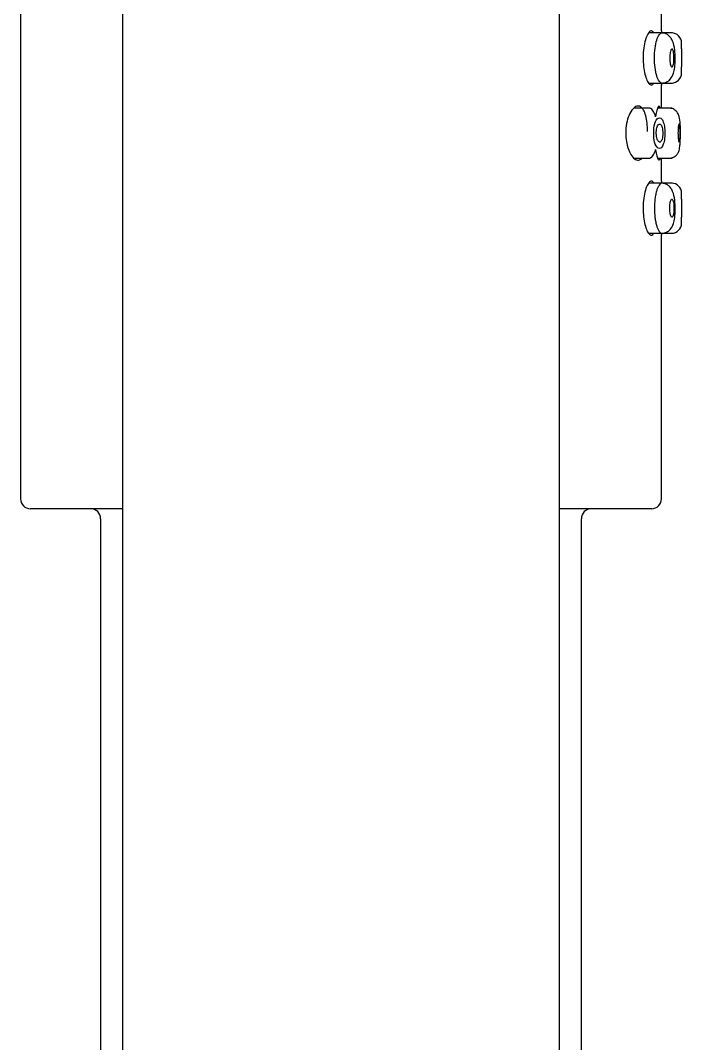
# Model space of a CAD drawing. Header units: millimetres. Extents: x -60 to 7633, y -2614 to 2146.
# Drawn here: x 7112.2 to 7145.2, y 1684 to 1735.1 of the extents above; entities that cross this region are included whole.
import ezdxf

# ---------------------------------------------------------------- set-up
doc = ezdxf.new("R2010")
doc.units = ezdxf.units.MM
doc.layers.get('0').update_dxf_attribs({"color": 250})

msp = doc.modelspace()

# ---------------------------------------------------------------- linework, layer by layer
at = {"linetype": 'Continuous'}
for p, q in [((7117.295, 1839.6), (7117.295, 1575.007)), ((7139.095, 1575.007), (7139.095, 1839.6)), ((7112.195, 1785.183), (7112.195, 1711.183)), ((7144.195, 1734.533), (7144.195, 1735.683)), ((7144.202, 1734.433), (7143.553, 1734.433)), ((7144.745, 1734.433), (7144.202, 1734.433)), ((7145.195, 1733.633), (7145.195, 1734.033)), ((7145.195, 1732.333), (7145.195, 1732.738)), ((7143.557, 1731.933), (7144.202, 1731.933)), ((7144.195, 1730.683), (7144.195, 1731.849)), ((7144.202, 1731.933), (7144.745, 1731.933)), ((7143.565, 1730.683), (7142.826, 1730.683)), ((7144.727, 1730.683), (7143.999, 1730.683)), ((7142.822, 1728.183), (7143.565, 1728.183)), ((7144.003, 1728.183), (7144.727, 1728.183)), ((7144.195, 1727.033), (7144.195, 1728.183)), ((7144.202, 1726.933), (7143.553, 1726.933)), ((7144.745, 1726.933), (7144.202, 1726.933)), ((7145.195, 1726.134), (7145.195, 1726.533)), ((7145.195, 1724.833), (7145.195, 1725.237)), ((7143.557, 1724.433), (7144.202, 1724.433)), ((7144.195, 1711.183), (7144.195, 1724.349)), ((7144.202, 1724.433), (7144.745, 1724.433)), ((7117.295, 1710.683), (7112.695, 1710.683)), ((7143.695, 1710.683), (7139.095, 1710.683)), ((7116.195, 1710.183), (7116.195, 1583.883)), ((7140.195, 1583.883), (7140.195, 1710.183))]:
    msp.add_line(p, q, dxfattribs=at)
for centre, radius, start, end in [((7160.139, 1733.183), 16.001, 175.1602, 175.4945), ((7144.695, 1733.933), 0.5, 0, 90), ((7162.209, 1733.183), 17.02, 178.484, 181.5158), ((7144.695, 1732.433), 0.5, 270, 360), ((7160.139, 1733.183), 16.001, 184.5295, 184.8391), ((7160.139, 1725.683), 16.001, 175.1602, 175.4945), ((7144.695, 1726.433), 0.5, 0, 90), ((7162.27, 1725.683), 17.082, 178.4867, 181.5131), ((7144.695, 1724.933), 0.5, 270, 360), ((7160.139, 1725.683), 16.001, 184.5295, 184.8391), ((7112.695, 1711.183), 0.5, 180, 270), ((7143.695, 1711.183), 0.5, 270, 0), ((7115.695, 1710.183), 0.5, 0, 90), ((7140.695, 1710.183), 0.5, 90, 180)]:
    msp.add_arc(centre, radius, start, end, dxfattribs=at)
for points, knots in [([(7143.807, 1734.437), (7143.805, 1734.441), (7143.803, 1734.444), (7143.8, 1734.448), (7143.769, 1734.5), (7143.732, 1734.529), (7143.694, 1734.532), (7143.655, 1734.536), (7143.613, 1734.512), (7143.571, 1734.465), (7143.528, 1734.416), (7143.485, 1734.34), (7143.446, 1734.243), (7143.407, 1734.145), (7143.371, 1734.024), (7143.343, 1733.889), (7143.316, 1733.758), (7143.295, 1733.611), (7143.284, 1733.459), (7143.277, 1733.369), (7143.274, 1733.275), (7143.274, 1733.183)], [0.6879539, 0.6879539, 0.6879539, 0.6879539, 0.6915413, 0.6915413, 0.6915413, 0.7453074, 0.7453074, 0.7453074, 0.8005377, 0.8005377, 0.8005377, 0.8570531, 0.8570531, 0.8570531, 0.9135236, 0.9135236, 0.9135236, 0.9679166, 0.9679166, 0.9679166, 1, 1, 1, 1]), ([(7143.837, 1733.183), (7143.837, 1733.514), (7143.912, 1734.013), (7144.074, 1734.365), (7144.161, 1734.433), (7144.202, 1734.433), (7144.202, 1734.433)], [0, 0, 0, 0, 0.1242781, 0.187735, 0.2511768, 0.252266, 0.252266, 0.252266, 0.252266]), ([(7144.876, 1733.212), (7144.875, 1733.255), (7144.874, 1733.373), (7144.85, 1733.667), (7144.787, 1733.963), (7144.663, 1734.196), (7144.539, 1734.329), (7144.381, 1734.416), (7144.267, 1734.428), (7144.202, 1734.433)], [0, 0, 0, 0, 0.064962, 0.202616, 0.476478, 0.611644, 0.744873, 0.874775, 1, 1, 1, 1]), ([(7144.604, 1733.185), (7144.604, 1733.235), (7144.607, 1733.285), (7144.611, 1733.332), (7144.615, 1733.379), (7144.622, 1733.424), (7144.629, 1733.463), (7144.637, 1733.502), (7144.647, 1733.536), (7144.658, 1733.563), (7144.668, 1733.59), (7144.68, 1733.61), (7144.692, 1733.621), (7144.704, 1733.633), (7144.716, 1733.636), (7144.728, 1733.63), (7144.74, 1733.625), (7144.751, 1733.611), (7144.762, 1733.589), (7144.772, 1733.567), (7144.782, 1733.536), (7144.79, 1733.5), (7144.797, 1733.464), (7144.804, 1733.422), (7144.809, 1733.376), (7144.813, 1733.33), (7144.816, 1733.28), (7144.817, 1733.23), (7144.819, 1733.18), (7144.818, 1733.128), (7144.816, 1733.079), (7144.813, 1733.03), (7144.809, 1732.983), (7144.803, 1732.94), (7144.797, 1732.898), (7144.79, 1732.86), (7144.781, 1732.829), (7144.773, 1732.798), (7144.763, 1732.774), (7144.752, 1732.757), (7144.741, 1732.741), (7144.729, 1732.732), (7144.717, 1732.732), (7144.705, 1732.733), (7144.693, 1732.741), (7144.681, 1732.758), (7144.67, 1732.775), (7144.658, 1732.801), (7144.648, 1732.833), (7144.638, 1732.865), (7144.629, 1732.904), (7144.622, 1732.948), (7144.615, 1732.991), (7144.61, 1733.04), (7144.607, 1733.09), (7144.605, 1733.121), (7144.604, 1733.153), (7144.604, 1733.185)], [0, 0, 0, 0, 0.052808, 0.052808, 0.052808, 0.105608, 0.105608, 0.105608, 0.158562, 0.158562, 0.158562, 0.212063, 0.212063, 0.212063, 0.266127, 0.266127, 0.266127, 0.320502, 0.320502, 0.320502, 0.374861, 0.374861, 0.374861, 0.428968, 0.428968, 0.428968, 0.48273, 0.48273, 0.48273, 0.536162, 0.536162, 0.536162, 0.589348, 0.589348, 0.589348, 0.642432, 0.642432, 0.642432, 0.69562, 0.69562, 0.69562, 0.749149, 0.749149, 0.749149, 0.803179, 0.803179, 0.803179, 0.857652, 0.857652, 0.857652, 0.912226, 0.912226, 0.912226, 0.96641, 0.96641, 0.96641, 1, 1, 1, 1]), ([(7143.274, 1733.183), (7143.274, 1733.038), (7143.282, 1732.89), (7143.298, 1732.754), (7143.314, 1732.617), (7143.338, 1732.487), (7143.367, 1732.373), (7143.396, 1732.256), (7143.431, 1732.153), (7143.468, 1732.071), (7143.507, 1731.985), (7143.549, 1731.92), (7143.591, 1731.88), (7143.633, 1731.839), (7143.676, 1731.824), (7143.715, 1731.837), (7143.746, 1731.848), (7143.775, 1731.876), (7143.802, 1731.92)], [0, 0, 0, 0, 0.050704, 0.050704, 0.050704, 0.1013146, 0.1013146, 0.1013146, 0.1533526, 0.1533526, 0.1533526, 0.20813, 0.20813, 0.20813, 0.2646734, 0.2646734, 0.2646734, 0.3092375, 0.3092375, 0.3092375, 0.3092375]), ([(7144.202, 1731.933), (7144.202, 1731.933), (7144.161, 1731.932), (7144.074, 1732), (7143.912, 1732.352), (7143.837, 1732.852), (7143.837, 1733.183)], [0.7477226, 0.7477226, 0.7477226, 0.7477226, 0.748768, 0.8122656, 0.8757005, 1, 1, 1, 1]), ([(7144.202, 1731.933), (7144.249, 1731.935), (7144.327, 1731.941), (7144.48, 1731.994), (7144.668, 1732.133), (7144.805, 1732.401), (7144.859, 1732.712), (7144.881, 1733.009), (7144.877, 1733.172), (7144.876, 1733.212)], [0, 0, 0, 0, 0.086795, 0.168101, 0.313289, 0.533863, 0.725441, 0.942592, 1, 1, 1, 1]), ([(7143.503, 1729.506), (7143.502, 1729.58), (7143.499, 1729.653), (7143.494, 1729.724), (7143.485, 1729.865), (7143.468, 1730.002), (7143.445, 1730.124), (7143.421, 1730.249), (7143.39, 1730.361), (7143.354, 1730.454), (7143.317, 1730.55), (7143.272, 1730.628), (7143.224, 1730.682), (7143.173, 1730.739), (7143.115, 1730.773), (7143.056, 1730.781), (7142.994, 1730.789), (7142.927, 1730.77), (7142.862, 1730.724), (7142.794, 1730.677), (7142.726, 1730.6), (7142.664, 1730.499), (7142.603, 1730.399), (7142.547, 1730.271), (7142.504, 1730.126), (7142.464, 1729.993), (7142.434, 1729.84), (7142.419, 1729.684), (7142.411, 1729.601), (7142.406, 1729.517), (7142.406, 1729.433)], [0.508488, 0.508488, 0.508488, 0.508488, 0.5333769, 0.5333769, 0.5333769, 0.5827379, 0.5827379, 0.5827379, 0.6327427, 0.6327427, 0.6327427, 0.6844556, 0.6844556, 0.6844556, 0.7389087, 0.7389087, 0.7389087, 0.7966828, 0.7966828, 0.7966828, 0.8569905, 0.8569905, 0.8569905, 0.9167291, 0.9167291, 0.9167291, 0.9715896, 0.9715896, 0.9715896, 1, 1, 1, 1]), ([(7144.123, 1730.69), (7144.122, 1730.696), (7144.12, 1730.701), (7144.119, 1730.707), (7144.105, 1730.757), (7144.088, 1730.782), (7144.069, 1730.783), (7144.05, 1730.783), (7144.029, 1730.757), (7144.007, 1730.708), (7143.985, 1730.658), (7143.961, 1730.582), (7143.94, 1730.487), (7143.925, 1730.42), (7143.91, 1730.342), (7143.897, 1730.257)], [0.6899944, 0.6899944, 0.6899944, 0.6899944, 0.695828, 0.695828, 0.695828, 0.7492843, 0.7492843, 0.7492843, 0.803103, 0.803103, 0.803103, 0.8574733, 0.8574733, 0.8574733, 0.8957943, 0.8957943, 0.8957943, 0.8957943]), ([(7143.901, 1730.251), (7143.892, 1730.281), (7143.884, 1730.31), (7143.839, 1730.442), (7143.8, 1730.517), (7143.721, 1730.613), (7143.692, 1730.639), (7143.645, 1730.665), (7143.629, 1730.672), (7143.595, 1730.681), (7143.57, 1730.683), (7143.56, 1730.683)], [0.6099335, 0.6099335, 0.6099335, 0.6099335, 0.625, 0.625, 0.6875, 0.6875, 0.71875, 0.71875, 0.734375, 0.734375, 0.7499072, 0.7499072, 0.7499072, 0.7499072]), ([(7143.805, 1729.433), (7143.805, 1729.269), (7143.831, 1728.913), (7144.004, 1728.663), (7144.156, 1728.651), (7144.267, 1728.806), (7144.347, 1729.074), (7144.37, 1729.432), (7144.347, 1729.79), (7144.268, 1730.058), (7144.157, 1730.213), (7144.007, 1730.204), (7143.834, 1729.962), (7143.805, 1729.605), (7143.805, 1729.433)], [0, 0, 0, 0, 0.096002, 0.209495, 0.282446, 0.355239, 0.428228, 0.49993, 0.571519, 0.64462, 0.716878, 0.790622, 0.899094, 1, 1, 1, 1]), ([(7145.137, 1729.248), (7145.138, 1729.341), (7145.14, 1729.499), (7145.134, 1729.835), (7145.118, 1730.106), (7145.047, 1730.358), (7144.947, 1730.525), (7144.783, 1730.655), (7144.651, 1730.674), (7144.573, 1730.683)], [0, 0, 0, 0, 0.129097, 0.256974, 0.503132, 0.620428, 0.741126, 0.868803, 1, 1, 1, 1]), ([(7144.256, 1729.427), (7144.256, 1729.477), (7144.254, 1729.528), (7144.248, 1729.576), (7144.243, 1729.623), (7144.234, 1729.669), (7144.224, 1729.708), (7144.213, 1729.748), (7144.2, 1729.783), (7144.186, 1729.81), (7144.171, 1729.838), (7144.154, 1729.859), (7144.136, 1729.871), (7144.119, 1729.883), (7144.1, 1729.887), (7144.081, 1729.881), (7144.062, 1729.876), (7144.044, 1729.861), (7144.026, 1729.839), (7144.009, 1729.816), (7143.993, 1729.786), (7143.98, 1729.749), (7143.967, 1729.713), (7143.955, 1729.67), (7143.947, 1729.624), (7143.94, 1729.579), (7143.934, 1729.53), (7143.933, 1729.481), (7143.931, 1729.432), (7143.932, 1729.382), (7143.937, 1729.334), (7143.941, 1729.286), (7143.949, 1729.24), (7143.959, 1729.198), (7143.969, 1729.155), (7143.982, 1729.116), (7143.997, 1729.085), (7144.012, 1729.052), (7144.029, 1729.026), (7144.047, 1729.009), (7144.065, 1728.991), (7144.084, 1728.982), (7144.102, 1728.982), (7144.121, 1728.981), (7144.14, 1728.99), (7144.157, 1729.008), (7144.173, 1729.025), (7144.189, 1729.051), (7144.203, 1729.084), (7144.216, 1729.116), (7144.227, 1729.155), (7144.236, 1729.199), (7144.244, 1729.241), (7144.25, 1729.289), (7144.253, 1729.338), (7144.255, 1729.367), (7144.256, 1729.397), (7144.256, 1729.427)], [0, 0, 0, 0, 0.053131, 0.053131, 0.053131, 0.106217, 0.106217, 0.106217, 0.159972, 0.159972, 0.159972, 0.214654, 0.214654, 0.214654, 0.26998, 0.26998, 0.26998, 0.32536, 0.32536, 0.32536, 0.380029, 0.380029, 0.380029, 0.433411, 0.433411, 0.433411, 0.485533, 0.485533, 0.485533, 0.537113, 0.537113, 0.537113, 0.589198, 0.589198, 0.589198, 0.642609, 0.642609, 0.642609, 0.697512, 0.697512, 0.697512, 0.753285, 0.753285, 0.753285, 0.808855, 0.808855, 0.808855, 0.863347, 0.863347, 0.863347, 0.916551, 0.916551, 0.916551, 0.96886, 0.96886, 0.96886, 1, 1, 1, 1]), ([(7145.077, 1729.885), (7145.083, 1729.884), (7145.088, 1729.875), (7145.094, 1729.858), (7145.099, 1729.841), (7145.103, 1729.815), (7145.107, 1729.783), (7145.111, 1729.751), (7145.115, 1729.712), (7145.117, 1729.669), (7145.12, 1729.626), (7145.122, 1729.577), (7145.123, 1729.528), (7145.124, 1729.478), (7145.124, 1729.426), (7145.123, 1729.376), (7145.123, 1729.326), (7145.121, 1729.276), (7145.119, 1729.231), (7145.117, 1729.186), (7145.114, 1729.144), (7145.111, 1729.109), (7145.107, 1729.074), (7145.103, 1729.044), (7145.098, 1729.023), (7145.093, 1729.003), (7145.087, 1728.989), (7145.082, 1728.985), (7145.076, 1728.98), (7145.07, 1728.984), (7145.064, 1728.996), (7145.058, 1729.008), (7145.052, 1729.028), (7145.046, 1729.056), (7145.04, 1729.083), (7145.035, 1729.119), (7145.031, 1729.159), (7145.027, 1729.199), (7145.023, 1729.245), (7145.021, 1729.294), (7145.018, 1729.342), (7145.017, 1729.394), (7145.017, 1729.445), (7145.018, 1729.495), (7145.019, 1729.546), (7145.022, 1729.594), (7145.024, 1729.641), (7145.028, 1729.685), (7145.032, 1729.724), (7145.037, 1729.762), (7145.042, 1729.796), (7145.048, 1729.821), (7145.053, 1729.847), (7145.059, 1729.866), (7145.065, 1729.876), (7145.069, 1729.882), (7145.073, 1729.885), (7145.077, 1729.885)], [0, 0, 0, 0, 0.053856, 0.053856, 0.053856, 0.107707, 0.107707, 0.107707, 0.161622, 0.161622, 0.161622, 0.215569, 0.215569, 0.215569, 0.26949, 0.26949, 0.26949, 0.323314, 0.323314, 0.323314, 0.376965, 0.376965, 0.376965, 0.430402, 0.430402, 0.430402, 0.483694, 0.483694, 0.483694, 0.537037, 0.537037, 0.537037, 0.590657, 0.590657, 0.590657, 0.644645, 0.644645, 0.644645, 0.698853, 0.698853, 0.698853, 0.752975, 0.752975, 0.752975, 0.806769, 0.806769, 0.806769, 0.860224, 0.860224, 0.860224, 0.913525, 0.913525, 0.913525, 0.966888, 0.966888, 0.966888, 1, 1, 1, 1]), ([(7142.406, 1729.433), (7142.406, 1729.293), (7142.418, 1729.152), (7142.44, 1729.021), (7142.461, 1728.89), (7142.493, 1728.766), (7142.531, 1728.656), (7142.571, 1728.541), (7142.619, 1728.44), (7142.67, 1728.357), (7142.727, 1728.266), (7142.789, 1728.195), (7142.851, 1728.149), (7142.918, 1728.099), (7142.987, 1728.077), (7143.051, 1728.084), (7143.108, 1728.09), (7143.164, 1728.12), (7143.214, 1728.173)], [0, 0, 0, 0, 0.0475921, 0.0475921, 0.0475921, 0.0950218, 0.0950218, 0.0950218, 0.1448396, 0.1448396, 0.1448396, 0.1999295, 0.1999295, 0.1999295, 0.2593733, 0.2593733, 0.2593733, 0.3121883, 0.3121883, 0.3121883, 0.3121883]), ([(7144.573, 1728.183), (7144.653, 1728.191), (7144.782, 1728.207), (7144.943, 1728.323), (7145.033, 1728.453), (7145.091, 1728.609), (7145.113, 1728.78), (7145.13, 1729.018), (7145.136, 1729.17), (7145.137, 1729.247), (7145.137, 1729.248)], [0, 0, 0, 0, 0.148148, 0.277383, 0.389542, 0.493033, 0.718122, 0.849591, 0.9981, 1, 1, 1, 1]), ([(7143.565, 1728.183), (7143.63, 1728.183), (7143.693, 1728.218), (7143.797, 1728.341), (7143.837, 1728.42), (7143.884, 1728.556), (7143.893, 1728.585), (7143.901, 1728.616)], [0.2516026, 0.2516026, 0.2516026, 0.2516026, 0.3125, 0.3125, 0.375, 0.375, 0.3903017, 0.3903017, 0.3903017, 0.3903017]), ([(7143.897, 1728.611), (7143.898, 1728.608), (7143.898, 1728.605), (7143.898, 1728.602), (7143.916, 1728.484), (7143.938, 1728.381), (7143.959, 1728.3), (7143.981, 1728.217), (7144.004, 1728.156), (7144.026, 1728.12), (7144.048, 1728.084), (7144.069, 1728.074), (7144.086, 1728.09), (7144.099, 1728.102), (7144.111, 1728.129), (7144.122, 1728.169)], [0.1040307, 0.1040307, 0.1040307, 0.1040307, 0.1053175, 0.1053175, 0.1053175, 0.158583, 0.158583, 0.158583, 0.2128465, 0.2128465, 0.2128465, 0.2674655, 0.2674655, 0.2674655, 0.3077834, 0.3077834, 0.3077834, 0.3077834]), ([(7143.807, 1726.937), (7143.805, 1726.941), (7143.803, 1726.944), (7143.8, 1726.948), (7143.769, 1727), (7143.732, 1727.029), (7143.694, 1727.032), (7143.655, 1727.036), (7143.613, 1727.012), (7143.571, 1726.965), (7143.528, 1726.916), (7143.485, 1726.84), (7143.446, 1726.743), (7143.407, 1726.645), (7143.371, 1726.524), (7143.343, 1726.389), (7143.316, 1726.258), (7143.295, 1726.111), (7143.284, 1725.959), (7143.277, 1725.869), (7143.274, 1725.775), (7143.274, 1725.683)], [0.6879539, 0.6879539, 0.6879539, 0.6879539, 0.6915413, 0.6915413, 0.6915413, 0.7453074, 0.7453074, 0.7453074, 0.8005377, 0.8005377, 0.8005377, 0.8570531, 0.8570531, 0.8570531, 0.9135236, 0.9135236, 0.9135236, 0.9679166, 0.9679166, 0.9679166, 1, 1, 1, 1]), ([(7144.2, 1726.933), (7144.2, 1726.933), (7144.2, 1726.933), (7144.194, 1726.933), (7144.193, 1726.932), (7144.18, 1726.93), (7144.172, 1726.928), (7144.14, 1726.912), (7144.106, 1726.883), (7144.044, 1726.792), (7144.027, 1726.755), (7143.987, 1726.663), (7143.974, 1726.625), (7143.94, 1726.518), (7143.919, 1726.439), (7143.889, 1726.294), (7143.877, 1726.218), (7143.847, 1725.988), (7143.837, 1725.831), (7143.837, 1725.683)], [0.749902, 0.749902, 0.749902, 0.749902, 0.75, 0.75, 0.765625, 0.765625, 0.78125, 0.78125, 0.8125, 0.8125, 0.84375, 0.84375, 0.875, 0.875, 0.90625, 0.90625, 0.9375, 0.9375, 1, 1, 1, 1]), ([(7144.876, 1725.711), (7144.875, 1725.755), (7144.874, 1725.872), (7144.85, 1726.167), (7144.787, 1726.463), (7144.663, 1726.697), (7144.539, 1726.829), (7144.381, 1726.916), (7144.267, 1726.928), (7144.202, 1726.933)], [0, 0, 0, 0, 0.065082, 0.202763, 0.476652, 0.611821, 0.745036, 0.874902, 1, 1, 1, 1]), ([(7144.604, 1725.687), (7144.604, 1725.637), (7144.607, 1725.586), (7144.611, 1725.538), (7144.615, 1725.49), (7144.622, 1725.445), (7144.63, 1725.405), (7144.638, 1725.366), (7144.648, 1725.33), (7144.659, 1725.303), (7144.67, 1725.276), (7144.682, 1725.255), (7144.694, 1725.243), (7144.706, 1725.232), (7144.718, 1725.229), (7144.73, 1725.234), (7144.742, 1725.24), (7144.754, 1725.255), (7144.764, 1725.277), (7144.774, 1725.3), (7144.783, 1725.33), (7144.791, 1725.366), (7144.798, 1725.402), (7144.805, 1725.444), (7144.809, 1725.489), (7144.814, 1725.534), (7144.816, 1725.584), (7144.818, 1725.634), (7144.819, 1725.683), (7144.818, 1725.735), (7144.815, 1725.783), (7144.813, 1725.832), (7144.809, 1725.88), (7144.803, 1725.923), (7144.797, 1725.965), (7144.79, 1726.004), (7144.781, 1726.035), (7144.772, 1726.067), (7144.762, 1726.092), (7144.751, 1726.109), (7144.74, 1726.126), (7144.728, 1726.134), (7144.716, 1726.134), (7144.703, 1726.134), (7144.691, 1726.124), (7144.679, 1726.107), (7144.667, 1726.09), (7144.656, 1726.064), (7144.646, 1726.031), (7144.636, 1725.999), (7144.628, 1725.96), (7144.621, 1725.917), (7144.614, 1725.874), (7144.609, 1725.826), (7144.607, 1725.778), (7144.605, 1725.748), (7144.604, 1725.718), (7144.604, 1725.687)], [0, 0, 0, 0, 0.053562, 0.053562, 0.053562, 0.107083, 0.107083, 0.107083, 0.161204, 0.161204, 0.161204, 0.215923, 0.215923, 0.215923, 0.270671, 0.270671, 0.270671, 0.324906, 0.324906, 0.324906, 0.378437, 0.378437, 0.378437, 0.43146, 0.43146, 0.43146, 0.484337, 0.484337, 0.484337, 0.537391, 0.537391, 0.537391, 0.590809, 0.590809, 0.590809, 0.644643, 0.644643, 0.644643, 0.698845, 0.698845, 0.698845, 0.753276, 0.753276, 0.753276, 0.807698, 0.807698, 0.807698, 0.861805, 0.861805, 0.861805, 0.915336, 0.915336, 0.915336, 0.968265, 0.968265, 0.968265, 1, 1, 1, 1]), ([(7143.274, 1725.683), (7143.274, 1725.538), (7143.282, 1725.39), (7143.298, 1725.254), (7143.314, 1725.117), (7143.338, 1724.987), (7143.367, 1724.873), (7143.396, 1724.756), (7143.431, 1724.653), (7143.468, 1724.571), (7143.507, 1724.485), (7143.549, 1724.42), (7143.591, 1724.38), (7143.633, 1724.339), (7143.676, 1724.324), (7143.715, 1724.337), (7143.746, 1724.348), (7143.775, 1724.376), (7143.802, 1724.42)], [0, 0, 0, 0, 0.050704, 0.050704, 0.050704, 0.1013146, 0.1013146, 0.1013146, 0.1533526, 0.1533526, 0.1533526, 0.20813, 0.20813, 0.20813, 0.2646734, 0.2646734, 0.2646734, 0.3092375, 0.3092375, 0.3092375, 0.3092375]), ([(7143.837, 1725.683), (7143.837, 1725.534), (7143.847, 1725.377), (7143.877, 1725.147), (7143.889, 1725.072), (7143.919, 1724.927), (7143.94, 1724.848), (7143.974, 1724.74), (7143.987, 1724.703), (7144.027, 1724.611), (7144.044, 1724.574), (7144.106, 1724.482), (7144.14, 1724.453), (7144.172, 1724.438), (7144.18, 1724.435), (7144.193, 1724.433), (7144.193, 1724.433), (7144.201, 1724.433), (7144.202, 1724.433), (7144.202, 1724.433)], [0, 0, 0, 0, 0.0625, 0.0625, 0.09375, 0.09375, 0.125, 0.125, 0.15625, 0.15625, 0.1875, 0.1875, 0.21875, 0.21875, 0.234375, 0.234375, 0.25, 0.25, 0.2514514, 0.2514514, 0.2514514, 0.2514514]), ([(7144.202, 1724.433), (7144.249, 1724.435), (7144.327, 1724.441), (7144.48, 1724.494), (7144.667, 1724.632), (7144.804, 1724.9), (7144.858, 1725.212), (7144.881, 1725.508), (7144.877, 1725.671), (7144.876, 1725.711)], [0, 0, 0, 0, 0.08679, 0.168035, 0.313145, 0.533716, 0.725388, 0.942662, 1, 1, 1, 1])]:
    msp.add_open_spline(points, degree=3, knots=knots, dxfattribs=at)

doc.saveas('drawing.dxf')
